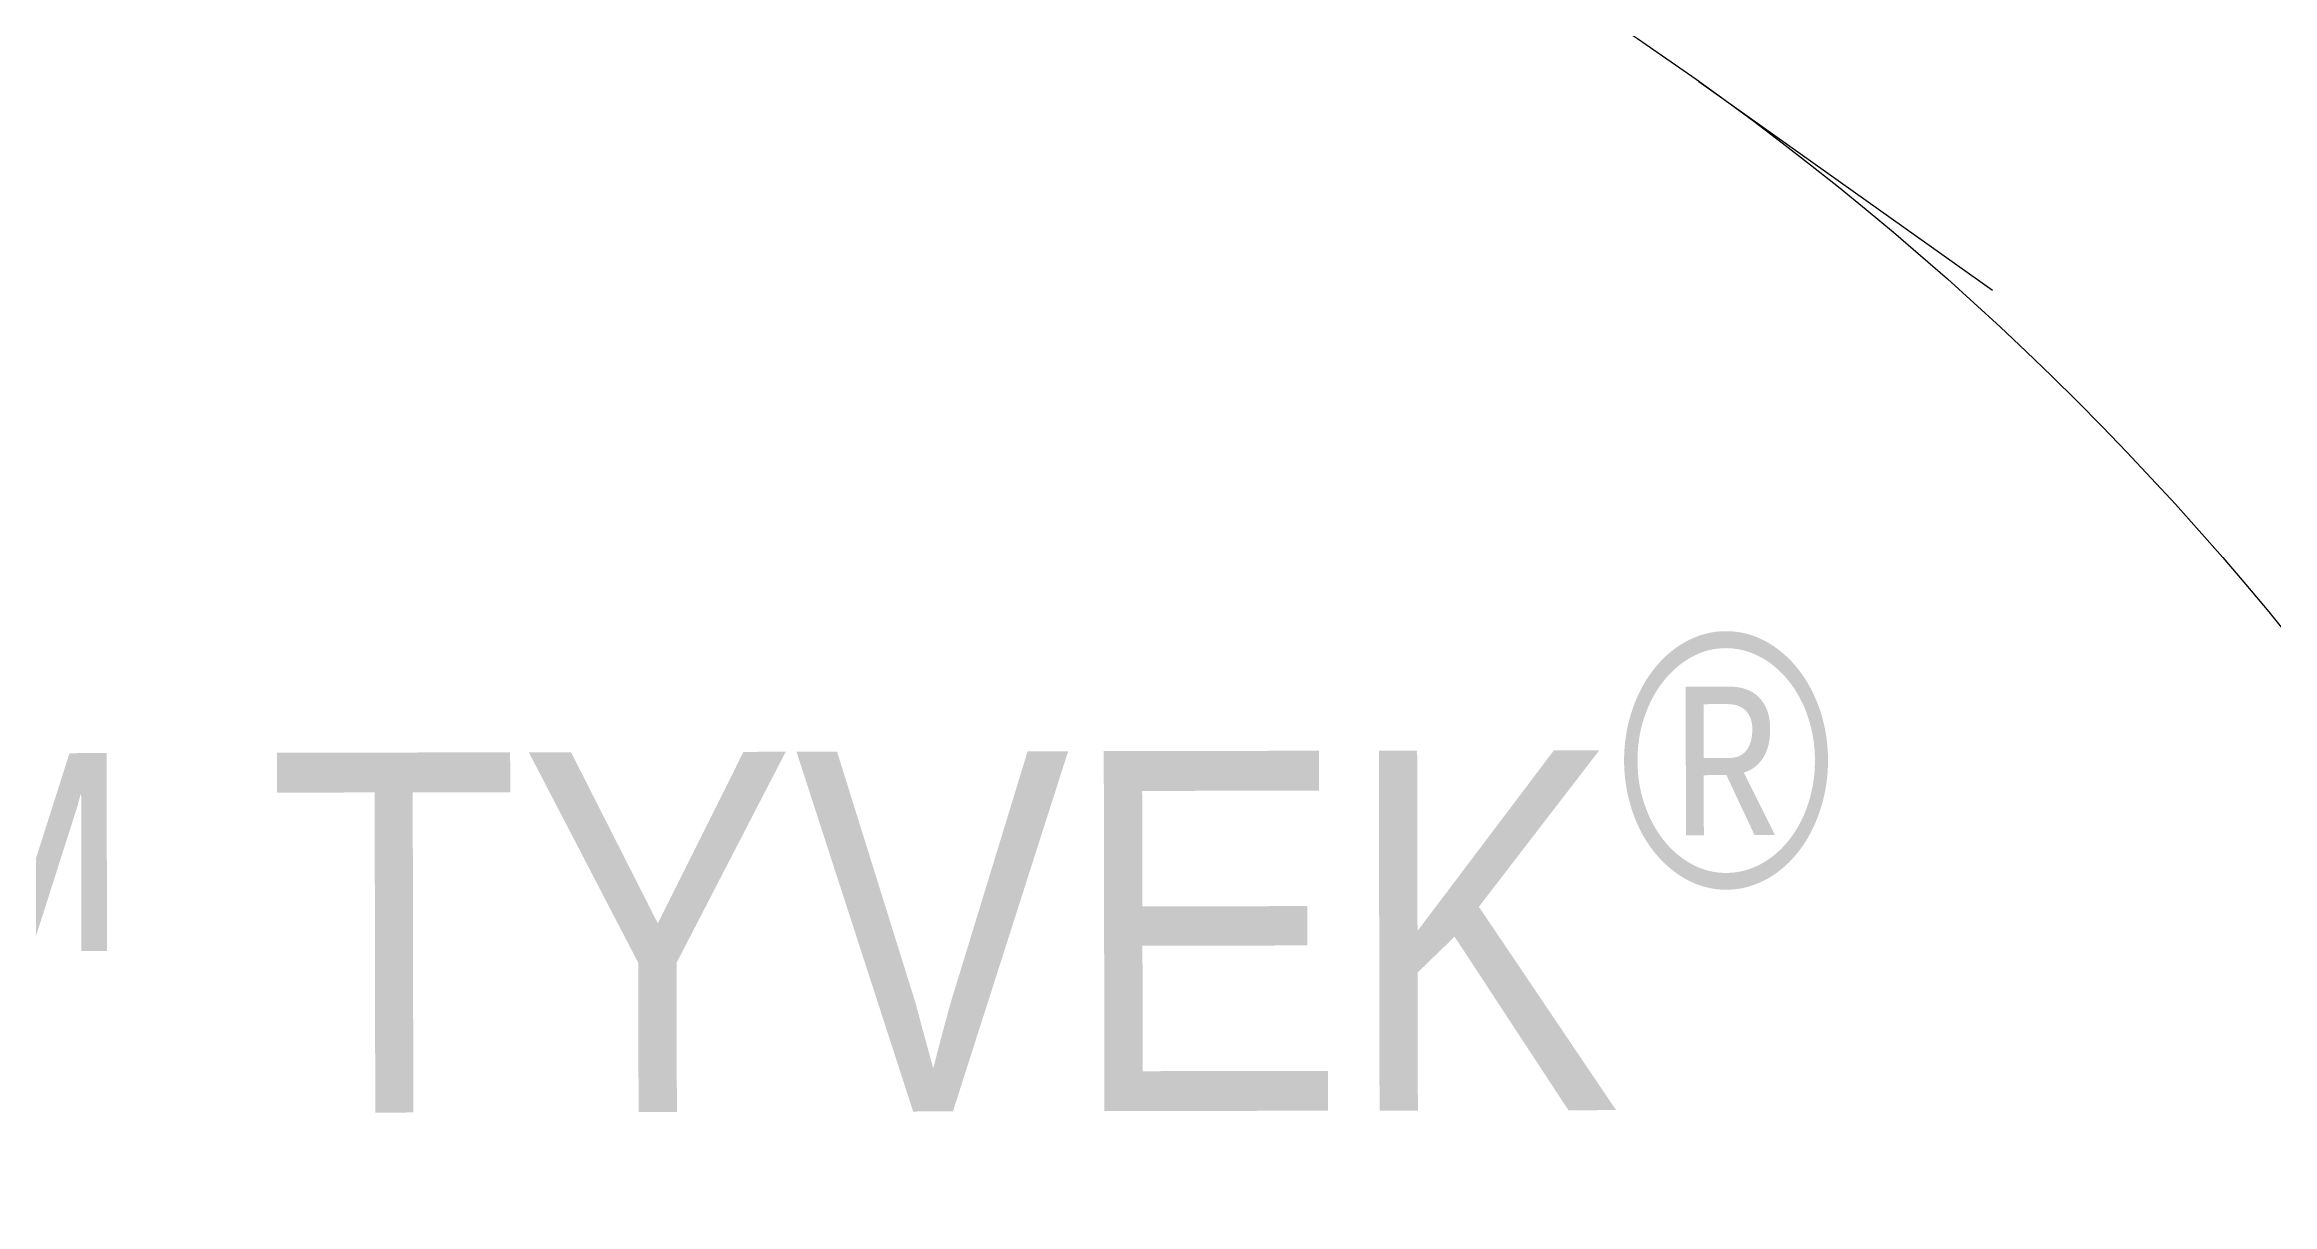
# Model space of a CAD drawing. Extents: x -1328 to 5679, y -4611 to 1603.
# Drawn here: x -901.6 to -845.9, y 299.5 to 328.5 of the extents above; entities that cross this region are included whole.
import ezdxf

# ---------------------------------------------------------------- set-up
doc = ezdxf.new("R2010")
doc.units = 0
doc.header["$MEASUREMENT"] = 0
doc.linetypes.add('AI-Linetype-8', pattern=[18.002632, 9.001316, -9.001316])
doc.layers.add('G-ANNO-TTLB', color=7, linetype='Continuous', lineweight=0)
doc.layers.add('TYVEK', color=7, linetype='Continuous', lineweight=0)

# ---------------------------------------------------------------- blocks, each defined once
blk = doc.blocks.new('Block_54')
at = {"layer": 'TYVEK', "char_height": 0.2, "attachment_point": 7, "rotation": 0.1123}
for s, insert in [('\\C18;\\c0;\\FArial Narrow|b0|i0|c1;\\H6.300971;\\W1.000002;®', (-862.171, 307.404)), ('\\C18;\\c0;\\FArial Narrow|b0|i0|c1;\\H9.001388;\\W1.000002;DUPONT™ TYVEK', (-952.654, 301.594))]:
    blk.add_mtext(s, dxfattribs=dict(at, insert=insert))

msp = doc.modelspace()

# ---------------------------------------------------------------- hatches: boundary and pattern name
at = {"layer": 'G-ANNO-TTLB', "true_color": 0xff00ff, "transparency": 33554687}
h = msp.add_hatch(color=6, dxfattribs=at)
edge = h.paths.add_edge_path()
edge.add_spline(control_points=[(1625.998, -853.91), (1625.998, -853.91), (-1303.52, -853.91), (-1303.52, -853.91), (-1303.52, -853.91), (-1303.52, 1603.09), (-1303.52, 1603.09), (-1303.52, 1603.09), (1625.998, 1603.09), (1625.998, 1603.09), (1625.998, 1603.09), (1625.998, -853.91), (1625.998, -853.91)], knot_values=[0, 0, 0, 0, 1, 1, 1, 2, 2, 2, 3, 3, 3, 4, 4, 4, 4], degree=3, periodic=0)
edge = h.paths.add_edge_path()
edge.add_spline(control_points=[(-1294.52, 1594.09), (-1294.52, 1594.09), (-1294.52, -844.91), (-1294.52, -844.91), (-1294.52, -844.91), (1616.998, -844.91), (1616.998, -844.91), (1616.998, -844.91), (1616.998, 1594.09), (1616.998, 1594.09), (1616.998, 1594.09), (-1294.52, 1594.09), (-1294.52, 1594.09)], knot_values=[0, 0, 0, 0, 1, 1, 1, 2, 2, 2, 3, 3, 3, 4, 4, 4, 4], degree=3, periodic=0)
edge.add_line((-1294.52, 1594.09), (-1294.52, 1594.09))

# ---------------------------------------------------------------- linework, layer by layer
at = {"layer": 'G-ANNO-TTLB'}
for points in [[(1625.998, -853.91), (1625.998, -853.91), (-1303.52, -853.91), (-1303.52, -853.91), (-1303.52, -853.91), (-1303.52, 1603.09), (-1303.52, 1603.09), (-1303.52, 1603.09), (1625.998, 1603.09), (1625.998, 1603.09), (1625.998, 1603.09), (1625.998, -853.91), (1625.998, -853.91)], [(-1294.52, 1594.09), (-1294.52, 1594.09), (-1294.52, -844.91), (-1294.52, -844.91), (-1294.52, -844.91), (1616.998, -844.91), (1616.998, -844.91), (1616.998, -844.91), (1616.998, 1594.09), (1616.998, 1594.09), (1616.998, 1594.09), (-1294.52, 1594.09), (-1294.52, 1594.09)]]:
    msp.add_open_spline(points, degree=3, knots=[0, 0, 0, 0, 1, 1, 1, 2, 2, 2, 3, 3, 3, 4, 4, 4, 4], dxfattribs=at)
at = {"layer": 'TYVEK', "color": 18, "linetype": 'AI-Linetype-8', "lineweight": 25, "true_color": 0x000000}
msp.add_line((-860.198, 327.62), (-697.923, 212.13), dxfattribs=at)
at = {"layer": 'TYVEK', "color": 18, "lineweight": 25, "true_color": 0x000000}
msp.add_circle((-903.254, 267.122), 74.255, dxfattribs=at)

# ---------------------------------------------------------------- block references
at = {"layer": 'TYVEK'}
msp.add_blockref('Block_54', (0, 0), dxfattribs=at)

doc.saveas('drawing.dxf')
